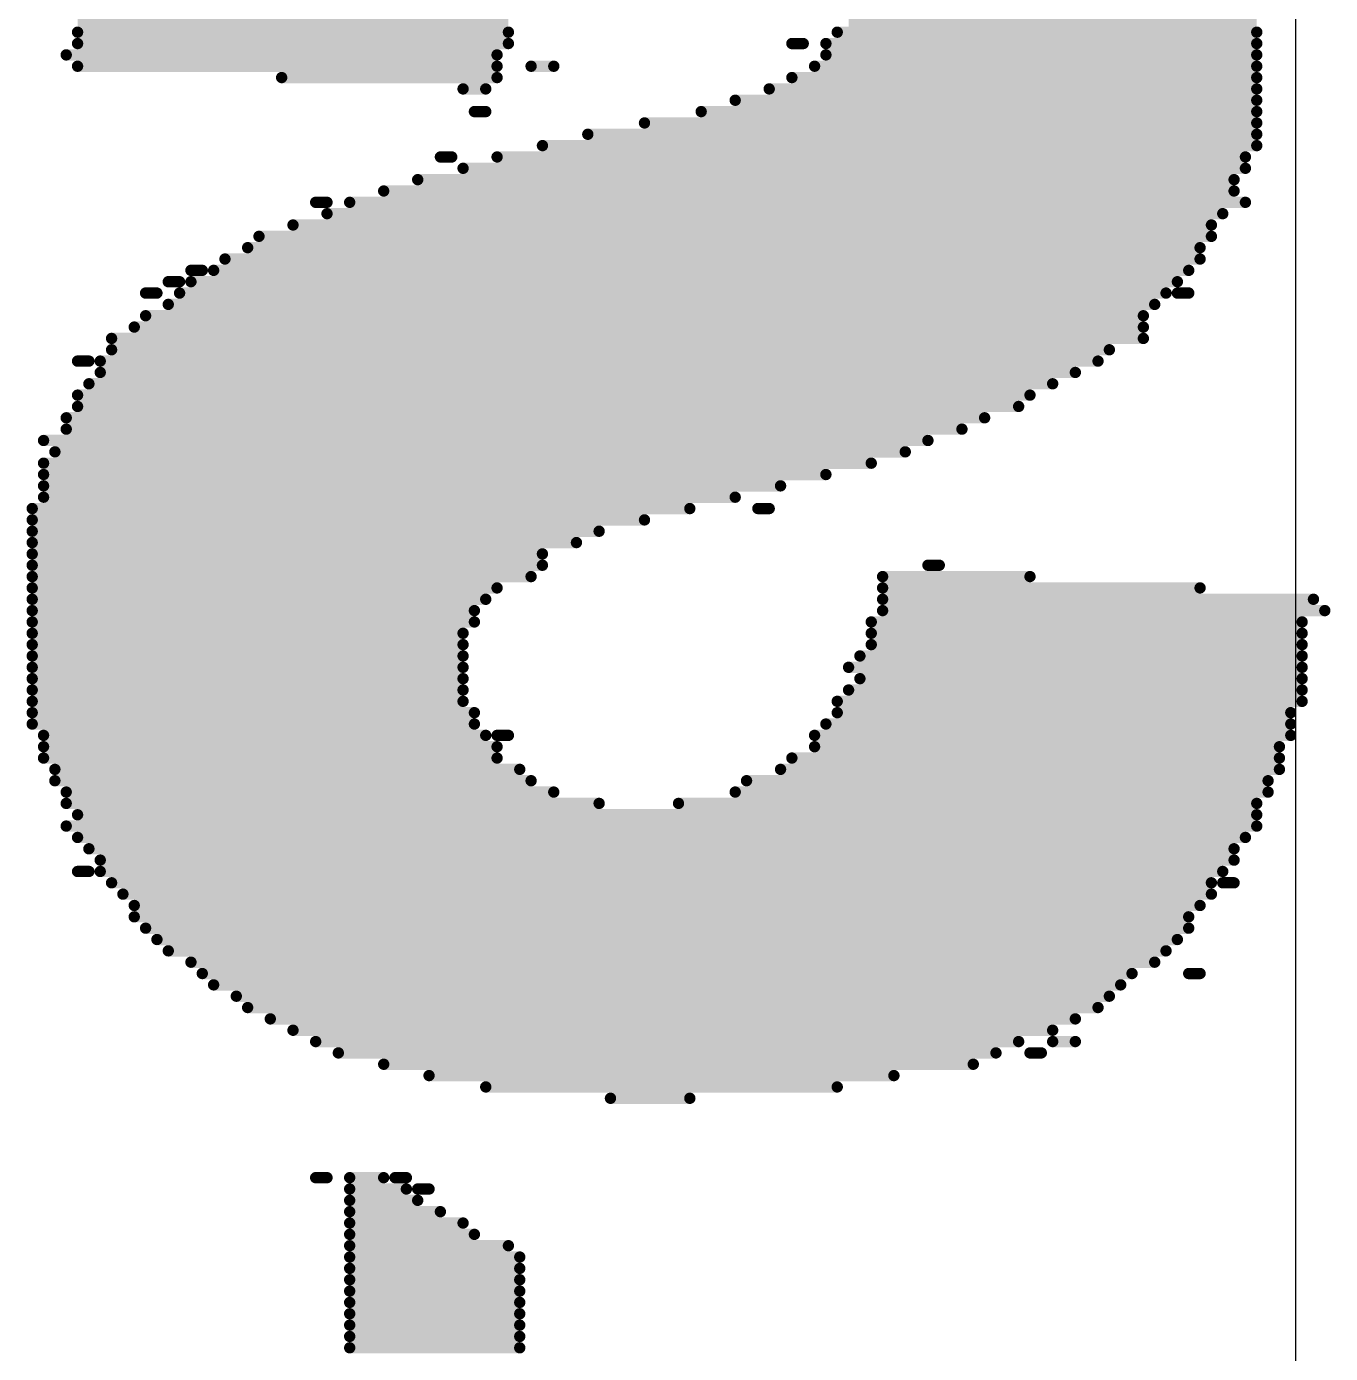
# Model space of a CAD drawing. Header units: inches. Extents: x -5 to 433, y -20 to 71.
# Drawn here: x 5.866 to 8.787, y 51.403 to 54.375 of the extents above; entities that cross this region are included whole.
import ezdxf

# ---------------------------------------------------------------- set-up
doc = ezdxf.new("R2010")
doc.units = ezdxf.units.IN
doc.layers.add('Bottom Overlay', color=54, linetype='Continuous')
doc.layers.add('Top Layer', color=1, linetype='Continuous')

msp = doc.modelspace()

# ---------------------------------------------------------------- linework, layer by layer
at = {"layer": 'Bottom Overlay'}
for points in [[(5.9804, 54.3878, 0.0254, 0.0254, 0), (6.9456, 54.3878, 0.0254, 0.0254, 0)], [(7.7076, 54.3878, 0.0254, 0.0254, 0), (8.622, 54.3878, 0.0254, 0.0254, 0)], [(5.9804, 54.3624, 0.0254, 0.0254, 0), (6.9456, 54.3624, 0.0254, 0.0254, 0)], [(7.6822, 54.3624, 0.0254, 0.0254, 0), (8.622, 54.3624, 0.0254, 0.0254, 0)], [(5.9804, 54.337, 0.0254, 0.0254, 0), (6.9456, 54.337, 0.0254, 0.0254, 0)], [(7.5806, 54.337, 0.0254, 0.0254, 0), (7.606, 54.337, 0.0254, 0.0254, 0)], [(7.6568, 54.337, 0.0254, 0.0254, 0), (8.622, 54.337, 0.0254, 0.0254, 0)], [(5.955, 54.3116, 0.0254, 0.0254, 0), (6.9202, 54.3116, 0.0254, 0.0254, 0)], [(5.9804, 54.2862, 0.0254, 0.0254, 0), (6.9202, 54.2862, 0.0254, 0.0254, 0)], [(6.9964, 54.2862, 0.0254, 0.0254, 0), (7.0472, 54.2862, 0.0254, 0.0254, 0)], [(7.6314, 54.2862, 0.0254, 0.0254, 0), (8.622, 54.2862, 0.0254, 0.0254, 0)], [(7.6568, 54.3116, 0.0254, 0.0254, 0), (8.622, 54.3116, 0.0254, 0.0254, 0)], [(6.4376, 54.2608, 0.0254, 0.0254, 0), (6.9202, 54.2608, 0.0254, 0.0254, 0)], [(7.5806, 54.2608, 0.0254, 0.0254, 0), (8.622, 54.2608, 0.0254, 0.0254, 0)], [(6.844, 54.2354, 0.0254, 0.0254, 0), (6.8948, 54.2354, 0.0254, 0.0254, 0)], [(7.5298, 54.2354, 0.0254, 0.0254, 0), (8.622, 54.2354, 0.0254, 0.0254, 0)], [(7.4536, 54.21, 0.0254, 0.0254, 0), (8.622, 54.21, 0.0254, 0.0254, 0)], [(6.8694, 54.1846, 0.0254, 0.0254, 0), (6.8948, 54.1846, 0.0254, 0.0254, 0)], [(7.3774, 54.1846, 0.0254, 0.0254, 0), (8.622, 54.1846, 0.0254, 0.0254, 0)], [(7.1234, 54.1338, 0.0254, 0.0254, 0), (8.622, 54.1338, 0.0254, 0.0254, 0)], [(7.2504, 54.1592, 0.0254, 0.0254, 0), (8.622, 54.1592, 0.0254, 0.0254, 0)], [(7.0218, 54.1084, 0.0254, 0.0254, 0), (8.622, 54.1084, 0.0254, 0.0254, 0)], [(6.7932, 54.083, 0.0254, 0.0254, 0), (6.8186, 54.083, 0.0254, 0.0254, 0)], [(6.9202, 54.083, 0.0254, 0.0254, 0), (8.5966, 54.083, 0.0254, 0.0254, 0)], [(6.844, 54.0576, 0.0254, 0.0254, 0), (8.5966, 54.0576, 0.0254, 0.0254, 0)], [(6.7424, 54.0322, 0.0254, 0.0254, 0), (8.5712, 54.0322, 0.0254, 0.0254, 0)], [(6.6662, 54.0068, 0.0254, 0.0254, 0), (8.5712, 54.0068, 0.0254, 0.0254, 0)], [(6.5138, 53.9814, 0.0254, 0.0254, 0), (6.5392, 53.9814, 0.0254, 0.0254, 0)], [(6.5392, 53.956, 0.0254, 0.0254, 0), (8.5458, 53.956, 0.0254, 0.0254, 0)], [(6.59, 53.9814, 0.0254, 0.0254, 0), (8.5966, 53.9814, 0.0254, 0.0254, 0)], [(6.463, 53.9306, 0.0254, 0.0254, 0), (8.5204, 53.9306, 0.0254, 0.0254, 0)], [(6.3868, 53.9052, 0.0254, 0.0254, 0), (8.5204, 53.9052, 0.0254, 0.0254, 0)], [(6.3614, 53.8798, 0.0254, 0.0254, 0), (8.495, 53.8798, 0.0254, 0.0254, 0)], [(6.3106, 53.8544, 0.0254, 0.0254, 0), (8.495, 53.8544, 0.0254, 0.0254, 0)], [(6.2344, 53.829, 0.0254, 0.0254, 0), (6.2598, 53.829, 0.0254, 0.0254, 0)], [(6.2852, 53.829, 0.0254, 0.0254, 0), (8.4696, 53.829, 0.0254, 0.0254, 0)], [(6.1328, 53.7782, 0.0254, 0.0254, 0), (6.1582, 53.7782, 0.0254, 0.0254, 0)], [(6.1836, 53.8036, 0.0254, 0.0254, 0), (6.209, 53.8036, 0.0254, 0.0254, 0)], [(6.209, 53.7782, 0.0254, 0.0254, 0), (8.4188, 53.7782, 0.0254, 0.0254, 0)], [(6.2344, 53.8036, 0.0254, 0.0254, 0), (8.4442, 53.8036, 0.0254, 0.0254, 0)], [(8.4442, 53.7782, 0.0254, 0.0254, 0), (8.4696, 53.7782, 0.0254, 0.0254, 0)], [(6.1836, 53.7528, 0.0254, 0.0254, 0), (8.3934, 53.7528, 0.0254, 0.0254, 0)], [(6.1328, 53.7274, 0.0254, 0.0254, 0), (8.368, 53.7274, 0.0254, 0.0254, 0)], [(6.1074, 53.702, 0.0254, 0.0254, 0), (8.368, 53.702, 0.0254, 0.0254, 0)], [(6.0566, 53.6766, 0.0254, 0.0254, 0), (8.368, 53.6766, 0.0254, 0.0254, 0)], [(6.0566, 53.6512, 0.0254, 0.0254, 0), (8.2918, 53.6512, 0.0254, 0.0254, 0)], [(5.9804, 53.6258, 0.0254, 0.0254, 0), (6.0058, 53.6258, 0.0254, 0.0254, 0)], [(6.0312, 53.6258, 0.0254, 0.0254, 0), (8.2664, 53.6258, 0.0254, 0.0254, 0)], [(6.0312, 53.6004, 0.0254, 0.0254, 0), (8.2156, 53.6004, 0.0254, 0.0254, 0)], [(6.0058, 53.575, 0.0254, 0.0254, 0), (8.1648, 53.575, 0.0254, 0.0254, 0)], [(5.9804, 53.5496, 0.0254, 0.0254, 0), (8.114, 53.5496, 0.0254, 0.0254, 0)], [(5.9804, 53.5242, 0.0254, 0.0254, 0), (8.0886, 53.5242, 0.0254, 0.0254, 0)], [(5.955, 53.4988, 0.0254, 0.0254, 0), (8.0124, 53.4988, 0.0254, 0.0254, 0)], [(5.955, 53.4734, 0.0254, 0.0254, 0), (7.9616, 53.4734, 0.0254, 0.0254, 0)], [(5.9042, 53.448, 0.0254, 0.0254, 0), (7.8854, 53.448, 0.0254, 0.0254, 0)], [(5.9296, 53.4226, 0.0254, 0.0254, 0), (7.8346, 53.4226, 0.0254, 0.0254, 0)], [(5.9042, 53.3972, 0.0254, 0.0254, 0), (7.7584, 53.3972, 0.0254, 0.0254, 0)], [(5.9042, 53.3718, 0.0254, 0.0254, 0), (7.6568, 53.3718, 0.0254, 0.0254, 0)], [(5.9042, 53.3464, 0.0254, 0.0254, 0), (7.5552, 53.3464, 0.0254, 0.0254, 0)], [(5.9042, 53.321, 0.0254, 0.0254, 0), (7.4536, 53.321, 0.0254, 0.0254, 0)], [(5.8788, 53.2956, 0.0254, 0.0254, 0), (7.352, 53.2956, 0.0254, 0.0254, 0)], [(7.5044, 53.2956, 0.0254, 0.0254, 0), (7.5298, 53.2956, 0.0254, 0.0254, 0)], [(5.8788, 53.2702, 0.0254, 0.0254, 0), (7.2504, 53.2702, 0.0254, 0.0254, 0)], [(5.8788, 53.2448, 0.0254, 0.0254, 0), (7.1488, 53.2448, 0.0254, 0.0254, 0)], [(5.8788, 53.2194, 0.0254, 0.0254, 0), (7.098, 53.2194, 0.0254, 0.0254, 0)], [(5.8788, 53.194, 0.0254, 0.0254, 0), (7.0218, 53.194, 0.0254, 0.0254, 0)], [(5.8788, 53.1686, 0.0254, 0.0254, 0), (7.0218, 53.1686, 0.0254, 0.0254, 0)], [(7.8854, 53.1686, 0.0254, 0.0254, 0), (7.9108, 53.1686, 0.0254, 0.0254, 0)], [(5.8788, 53.1432, 0.0254, 0.0254, 0), (6.9964, 53.1432, 0.0254, 0.0254, 0)], [(7.7838, 53.1432, 0.0254, 0.0254, 0), (8.114, 53.1432, 0.0254, 0.0254, 0)], [(5.8788, 53.1178, 0.0254, 0.0254, 0), (6.9202, 53.1178, 0.0254, 0.0254, 0)], [(7.7838, 53.1178, 0.0254, 0.0254, 0), (8.495, 53.1178, 0.0254, 0.0254, 0)], [(5.8788, 53.0924, 0.0254, 0.0254, 0), (6.8948, 53.0924, 0.0254, 0.0254, 0)], [(5.8788, 53.067, 0.0254, 0.0254, 0), (6.8694, 53.067, 0.0254, 0.0254, 0)], [(7.7838, 53.0924, 0.0254, 0.0254, 0), (8.749, 53.0924, 0.0254, 0.0254, 0)], [(7.7838, 53.067, 0.0254, 0.0254, 0), (8.7744, 53.067, 0.0254, 0.0254, 0)], [(5.8788, 53.0416, 0.0254, 0.0254, 0), (6.8694, 53.0416, 0.0254, 0.0254, 0)], [(7.7584, 53.0416, 0.0254, 0.0254, 0), (8.7236, 53.0416, 0.0254, 0.0254, 0)], [(5.8788, 53.0162, 0.0254, 0.0254, 0), (6.844, 53.0162, 0.0254, 0.0254, 0)], [(7.7584, 53.0162, 0.0254, 0.0254, 0), (8.7236, 53.0162, 0.0254, 0.0254, 0)], [(5.8788, 52.9908, 0.0254, 0.0254, 0), (6.844, 52.9908, 0.0254, 0.0254, 0)], [(7.7584, 52.9908, 0.0254, 0.0254, 0), (8.7236, 52.9908, 0.0254, 0.0254, 0)], [(5.8788, 52.9654, 0.0254, 0.0254, 0), (6.844, 52.9654, 0.0254, 0.0254, 0)], [(7.733, 52.9654, 0.0254, 0.0254, 0), (8.7236, 52.9654, 0.0254, 0.0254, 0)], [(5.8788, 52.94, 0.0254, 0.0254, 0), (6.844, 52.94, 0.0254, 0.0254, 0)], [(7.7076, 52.94, 0.0254, 0.0254, 0), (8.7236, 52.94, 0.0254, 0.0254, 0)], [(5.8788, 52.9146, 0.0254, 0.0254, 0), (6.844, 52.9146, 0.0254, 0.0254, 0)], [(5.8788, 52.8892, 0.0254, 0.0254, 0), (6.844, 52.8892, 0.0254, 0.0254, 0)], [(7.7076, 52.8892, 0.0254, 0.0254, 0), (8.7236, 52.8892, 0.0254, 0.0254, 0)], [(7.733, 52.9146, 0.0254, 0.0254, 0), (8.7236, 52.9146, 0.0254, 0.0254, 0)], [(5.8788, 52.8638, 0.0254, 0.0254, 0), (6.844, 52.8638, 0.0254, 0.0254, 0)], [(7.6822, 52.8638, 0.0254, 0.0254, 0), (8.7236, 52.8638, 0.0254, 0.0254, 0)], [(5.8788, 52.8384, 0.0254, 0.0254, 0), (6.8694, 52.8384, 0.0254, 0.0254, 0)], [(7.6822, 52.8384, 0.0254, 0.0254, 0), (8.6982, 52.8384, 0.0254, 0.0254, 0)], [(5.8788, 52.813, 0.0254, 0.0254, 0), (6.8694, 52.813, 0.0254, 0.0254, 0)], [(7.6568, 52.813, 0.0254, 0.0254, 0), (8.6982, 52.813, 0.0254, 0.0254, 0)], [(5.9042, 52.7876, 0.0254, 0.0254, 0), (6.8948, 52.7876, 0.0254, 0.0254, 0)], [(6.9202, 52.7876, 0.0254, 0.0254, 0), (6.9456, 52.7876, 0.0254, 0.0254, 0)], [(7.6314, 52.7876, 0.0254, 0.0254, 0), (8.6982, 52.7876, 0.0254, 0.0254, 0)], [(5.9042, 52.7622, 0.0254, 0.0254, 0), (6.9202, 52.7622, 0.0254, 0.0254, 0)], [(5.9042, 52.7368, 0.0254, 0.0254, 0), (6.9202, 52.7368, 0.0254, 0.0254, 0)], [(7.5806, 52.7368, 0.0254, 0.0254, 0), (8.6728, 52.7368, 0.0254, 0.0254, 0)], [(7.6314, 52.7622, 0.0254, 0.0254, 0), (8.6728, 52.7622, 0.0254, 0.0254, 0)], [(5.9296, 52.7114, 0.0254, 0.0254, 0), (6.971, 52.7114, 0.0254, 0.0254, 0)], [(7.5552, 52.7114, 0.0254, 0.0254, 0), (8.6728, 52.7114, 0.0254, 0.0254, 0)], [(5.9296, 52.686, 0.0254, 0.0254, 0), (6.9964, 52.686, 0.0254, 0.0254, 0)], [(7.479, 52.686, 0.0254, 0.0254, 0), (8.6474, 52.686, 0.0254, 0.0254, 0)], [(5.955, 52.6606, 0.0254, 0.0254, 0), (7.0472, 52.6606, 0.0254, 0.0254, 0)], [(7.4536, 52.6606, 0.0254, 0.0254, 0), (8.6474, 52.6606, 0.0254, 0.0254, 0)], [(5.955, 52.6352, 0.0254, 0.0254, 0), (7.1488, 52.6352, 0.0254, 0.0254, 0)], [(7.3266, 52.6352, 0.0254, 0.0254, 0), (8.622, 52.6352, 0.0254, 0.0254, 0)], [(5.9804, 52.6098, 0.0254, 0.0254, 0), (8.622, 52.6098, 0.0254, 0.0254, 0)], [(5.955, 52.5844, 0.0254, 0.0254, 0), (8.622, 52.5844, 0.0254, 0.0254, 0)], [(5.9804, 52.559, 0.0254, 0.0254, 0), (8.5966, 52.559, 0.0254, 0.0254, 0)], [(6.0058, 52.5336, 0.0254, 0.0254, 0), (8.5712, 52.5336, 0.0254, 0.0254, 0)], [(6.0312, 52.5082, 0.0254, 0.0254, 0), (8.5712, 52.5082, 0.0254, 0.0254, 0)], [(5.9804, 52.4828, 0.0254, 0.0254, 0), (6.0058, 52.4828, 0.0254, 0.0254, 0)], [(6.0312, 52.4828, 0.0254, 0.0254, 0), (8.5458, 52.4828, 0.0254, 0.0254, 0)], [(6.0566, 52.4574, 0.0254, 0.0254, 0), (8.5204, 52.4574, 0.0254, 0.0254, 0)], [(8.5458, 52.4574, 0.0254, 0.0254, 0), (8.5712, 52.4574, 0.0254, 0.0254, 0)], [(6.082, 52.432, 0.0254, 0.0254, 0), (8.5204, 52.432, 0.0254, 0.0254, 0)], [(6.1074, 52.4066, 0.0254, 0.0254, 0), (8.495, 52.4066, 0.0254, 0.0254, 0)], [(6.1074, 52.3812, 0.0254, 0.0254, 0), (8.4696, 52.3812, 0.0254, 0.0254, 0)], [(6.1328, 52.3558, 0.0254, 0.0254, 0), (8.4696, 52.3558, 0.0254, 0.0254, 0)], [(6.1582, 52.3304, 0.0254, 0.0254, 0), (8.4442, 52.3304, 0.0254, 0.0254, 0)], [(6.1836, 52.305, 0.0254, 0.0254, 0), (8.4188, 52.305, 0.0254, 0.0254, 0)], [(6.2344, 52.2796, 0.0254, 0.0254, 0), (8.3934, 52.2796, 0.0254, 0.0254, 0)], [(6.2598, 52.2542, 0.0254, 0.0254, 0), (8.3426, 52.2542, 0.0254, 0.0254, 0)], [(8.4696, 52.2542, 0.0254, 0.0254, 0), (8.495, 52.2542, 0.0254, 0.0254, 0)], [(6.2852, 52.2288, 0.0254, 0.0254, 0), (8.3172, 52.2288, 0.0254, 0.0254, 0)], [(6.336, 52.2034, 0.0254, 0.0254, 0), (8.2918, 52.2034, 0.0254, 0.0254, 0)], [(6.3614, 52.178, 0.0254, 0.0254, 0), (8.2664, 52.178, 0.0254, 0.0254, 0)], [(6.4122, 52.1526, 0.0254, 0.0254, 0), (8.2156, 52.1526, 0.0254, 0.0254, 0)], [(6.463, 52.1272, 0.0254, 0.0254, 0), (8.1648, 52.1272, 0.0254, 0.0254, 0)], [(6.5138, 52.1018, 0.0254, 0.0254, 0), (8.0886, 52.1018, 0.0254, 0.0254, 0)], [(8.1648, 52.1018, 0.0254, 0.0254, 0), (8.2156, 52.1018, 0.0254, 0.0254, 0)], [(6.5646, 52.0764, 0.0254, 0.0254, 0), (8.0378, 52.0764, 0.0254, 0.0254, 0)], [(8.114, 52.0764, 0.0254, 0.0254, 0), (8.1394, 52.0764, 0.0254, 0.0254, 0)], [(6.6662, 52.051, 0.0254, 0.0254, 0), (7.987, 52.051, 0.0254, 0.0254, 0)], [(6.7678, 52.0256, 0.0254, 0.0254, 0), (7.8092, 52.0256, 0.0254, 0.0254, 0)], [(6.8948, 52.0002, 0.0254, 0.0254, 0), (7.6822, 52.0002, 0.0254, 0.0254, 0)], [(7.1742, 51.9748, 0.0254, 0.0254, 0), (7.352, 51.9748, 0.0254, 0.0254, 0)], [(6.5138, 51.797, 0.0254, 0.0254, 0), (6.5392, 51.797, 0.0254, 0.0254, 0)], [(6.59, 51.797, 0.0254, 0.0254, 0), (6.6662, 51.797, 0.0254, 0.0254, 0)], [(6.6916, 51.797, 0.0254, 0.0254, 0), (6.717, 51.797, 0.0254, 0.0254, 0)], [(6.59, 51.7716, 0.0254, 0.0254, 0), (6.717, 51.7716, 0.0254, 0.0254, 0)], [(6.7424, 51.7716, 0.0254, 0.0254, 0), (6.7678, 51.7716, 0.0254, 0.0254, 0)], [(6.59, 51.7462, 0.0254, 0.0254, 0), (6.7424, 51.7462, 0.0254, 0.0254, 0)], [(6.59, 51.7208, 0.0254, 0.0254, 0), (6.7932, 51.7208, 0.0254, 0.0254, 0)], [(6.59, 51.6954, 0.0254, 0.0254, 0), (6.844, 51.6954, 0.0254, 0.0254, 0)], [(6.59, 51.67, 0.0254, 0.0254, 0), (6.8694, 51.67, 0.0254, 0.0254, 0)], [(6.59, 51.6446, 0.0254, 0.0254, 0), (6.9456, 51.6446, 0.0254, 0.0254, 0)], [(6.59, 51.6192, 0.0254, 0.0254, 0), (6.971, 51.6192, 0.0254, 0.0254, 0)], [(6.59, 51.5938, 0.0254, 0.0254, 0), (6.971, 51.5938, 0.0254, 0.0254, 0)], [(6.59, 51.5684, 0.0254, 0.0254, 0), (6.971, 51.5684, 0.0254, 0.0254, 0)], [(6.59, 51.543, 0.0254, 0.0254, 0), (6.971, 51.543, 0.0254, 0.0254, 0)], [(6.59, 51.5176, 0.0254, 0.0254, 0), (6.971, 51.5176, 0.0254, 0.0254, 0)], [(6.59, 51.4922, 0.0254, 0.0254, 0), (6.971, 51.4922, 0.0254, 0.0254, 0)], [(6.59, 51.4668, 0.0254, 0.0254, 0), (6.971, 51.4668, 0.0254, 0.0254, 0)], [(6.59, 51.4414, 0.0254, 0.0254, 0), (6.971, 51.4414, 0.0254, 0.0254, 0)], [(6.59, 51.416, 0.0254, 0.0254, 0), (6.971, 51.416, 0.0254, 0.0254, 0)]]:
    msp.add_lwpolyline(points, format="xyseb", dxfattribs=at)
for points in [[(5.9741, 54.3624, 0.0127, 0.0127, 1), (5.9868, 54.3624, 0.0127, 0.0127, 1)], [(6.9393, 54.3624, 0.0127, 0.0127, 1), (6.952, 54.3624, 0.0127, 0.0127, 1)], [(7.6759, 54.3624, 0.0127, 0.0127, 1), (7.6886, 54.3624, 0.0127, 0.0127, 1)], [(8.6157, 54.3624, 0.0127, 0.0127, 1), (8.6284, 54.3624, 0.0127, 0.0127, 1)], [(5.9741, 54.337, 0.0127, 0.0127, 1), (5.9868, 54.337, 0.0127, 0.0127, 1)], [(6.9393, 54.337, 0.0127, 0.0127, 1), (6.952, 54.337, 0.0127, 0.0127, 1)], [(7.5743, 54.337, 0.0127, 0.0127, 1), (7.587, 54.337, 0.0127, 0.0127, 1)], [(7.5997, 54.337, 0.0127, 0.0127, 1), (7.6124, 54.337, 0.0127, 0.0127, 1)], [(7.6505, 54.337, 0.0127, 0.0127, 1), (7.6632, 54.337, 0.0127, 0.0127, 1)], [(8.6157, 54.337, 0.0127, 0.0127, 1), (8.6284, 54.337, 0.0127, 0.0127, 1)], [(5.9487, 54.3116, 0.0127, 0.0127, 1), (5.9614, 54.3116, 0.0127, 0.0127, 1)], [(5.9741, 54.2862, 0.0127, 0.0127, 1), (5.9868, 54.2862, 0.0127, 0.0127, 1)], [(6.9139, 54.3116, 0.0127, 0.0127, 1), (6.9266, 54.3116, 0.0127, 0.0127, 1)], [(6.9139, 54.2862, 0.0127, 0.0127, 1), (6.9266, 54.2862, 0.0127, 0.0127, 1)], [(6.9901, 54.2862, 0.0127, 0.0127, 1), (7.0028, 54.2862, 0.0127, 0.0127, 1)], [(7.0409, 54.2862, 0.0127, 0.0127, 1), (7.0536, 54.2862, 0.0127, 0.0127, 1)], [(7.6251, 54.2862, 0.0127, 0.0127, 1), (7.6378, 54.2862, 0.0127, 0.0127, 1)], [(7.6505, 54.3116, 0.0127, 0.0127, 1), (7.6632, 54.3116, 0.0127, 0.0127, 1)], [(8.6157, 54.3116, 0.0127, 0.0127, 1), (8.6284, 54.3116, 0.0127, 0.0127, 1)], [(8.6157, 54.2862, 0.0127, 0.0127, 1), (8.6284, 54.2862, 0.0127, 0.0127, 1)], [(6.4313, 54.2608, 0.0127, 0.0127, 1), (6.444, 54.2608, 0.0127, 0.0127, 1)], [(6.9139, 54.2608, 0.0127, 0.0127, 1), (6.9266, 54.2608, 0.0127, 0.0127, 1)], [(7.5743, 54.2608, 0.0127, 0.0127, 1), (7.587, 54.2608, 0.0127, 0.0127, 1)], [(8.6157, 54.2608, 0.0127, 0.0127, 1), (8.6284, 54.2608, 0.0127, 0.0127, 1)], [(6.8377, 54.2354, 0.0127, 0.0127, 1), (6.8504, 54.2354, 0.0127, 0.0127, 1)], [(6.8885, 54.2354, 0.0127, 0.0127, 1), (6.9012, 54.2354, 0.0127, 0.0127, 1)], [(7.5235, 54.2354, 0.0127, 0.0127, 1), (7.5362, 54.2354, 0.0127, 0.0127, 1)], [(8.6157, 54.2354, 0.0127, 0.0127, 1), (8.6284, 54.2354, 0.0127, 0.0127, 1)], [(7.4473, 54.21, 0.0127, 0.0127, 1), (7.46, 54.21, 0.0127, 0.0127, 1)], [(8.6157, 54.21, 0.0127, 0.0127, 1), (8.6284, 54.21, 0.0127, 0.0127, 1)], [(6.8631, 54.1846, 0.0127, 0.0127, 1), (6.8758, 54.1846, 0.0127, 0.0127, 1)], [(6.8885, 54.1846, 0.0127, 0.0127, 1), (6.9012, 54.1846, 0.0127, 0.0127, 1)], [(7.3711, 54.1846, 0.0127, 0.0127, 1), (7.3838, 54.1846, 0.0127, 0.0127, 1)], [(8.6157, 54.1846, 0.0127, 0.0127, 1), (8.6284, 54.1846, 0.0127, 0.0127, 1)], [(7.1171, 54.1338, 0.0127, 0.0127, 1), (7.1298, 54.1338, 0.0127, 0.0127, 1)], [(7.2441, 54.1592, 0.0127, 0.0127, 1), (7.2568, 54.1592, 0.0127, 0.0127, 1)], [(8.6157, 54.1592, 0.0127, 0.0127, 1), (8.6284, 54.1592, 0.0127, 0.0127, 1)], [(8.6157, 54.1338, 0.0127, 0.0127, 1), (8.6284, 54.1338, 0.0127, 0.0127, 1)], [(7.0155, 54.1084, 0.0127, 0.0127, 1), (7.0282, 54.1084, 0.0127, 0.0127, 1)], [(8.6157, 54.1084, 0.0127, 0.0127, 1), (8.6284, 54.1084, 0.0127, 0.0127, 1)], [(6.7869, 54.083, 0.0127, 0.0127, 1), (6.7996, 54.083, 0.0127, 0.0127, 1)], [(6.8123, 54.083, 0.0127, 0.0127, 1), (6.825, 54.083, 0.0127, 0.0127, 1)], [(6.9139, 54.083, 0.0127, 0.0127, 1), (6.9266, 54.083, 0.0127, 0.0127, 1)], [(8.5903, 54.083, 0.0127, 0.0127, 1), (8.603, 54.083, 0.0127, 0.0127, 1)], [(6.8377, 54.0576, 0.0127, 0.0127, 1), (6.8504, 54.0576, 0.0127, 0.0127, 1)], [(8.5903, 54.0576, 0.0127, 0.0127, 1), (8.603, 54.0576, 0.0127, 0.0127, 1)], [(6.7361, 54.0322, 0.0127, 0.0127, 1), (6.7488, 54.0322, 0.0127, 0.0127, 1)], [(8.5649, 54.0322, 0.0127, 0.0127, 1), (8.5776, 54.0322, 0.0127, 0.0127, 1)], [(6.6599, 54.0068, 0.0127, 0.0127, 1), (6.6726, 54.0068, 0.0127, 0.0127, 1)], [(8.5649, 54.0068, 0.0127, 0.0127, 1), (8.5776, 54.0068, 0.0127, 0.0127, 1)], [(6.5075, 53.9814, 0.0127, 0.0127, 1), (6.5202, 53.9814, 0.0127, 0.0127, 1)], [(6.5329, 53.9814, 0.0127, 0.0127, 1), (6.5456, 53.9814, 0.0127, 0.0127, 1)], [(6.5329, 53.956, 0.0127, 0.0127, 1), (6.5456, 53.956, 0.0127, 0.0127, 1)], [(6.5837, 53.9814, 0.0127, 0.0127, 1), (6.5964, 53.9814, 0.0127, 0.0127, 1)], [(8.5395, 53.956, 0.0127, 0.0127, 1), (8.5522, 53.956, 0.0127, 0.0127, 1)], [(8.5903, 53.9814, 0.0127, 0.0127, 1), (8.603, 53.9814, 0.0127, 0.0127, 1)], [(6.4567, 53.9306, 0.0127, 0.0127, 1), (6.4694, 53.9306, 0.0127, 0.0127, 1)], [(8.5141, 53.9306, 0.0127, 0.0127, 1), (8.5268, 53.9306, 0.0127, 0.0127, 1)], [(6.3805, 53.9052, 0.0127, 0.0127, 1), (6.3932, 53.9052, 0.0127, 0.0127, 1)], [(8.5141, 53.9052, 0.0127, 0.0127, 1), (8.5268, 53.9052, 0.0127, 0.0127, 1)], [(6.3551, 53.8798, 0.0127, 0.0127, 1), (6.3678, 53.8798, 0.0127, 0.0127, 1)], [(8.4887, 53.8798, 0.0127, 0.0127, 1), (8.5014, 53.8798, 0.0127, 0.0127, 1)], [(6.3043, 53.8544, 0.0127, 0.0127, 1), (6.317, 53.8544, 0.0127, 0.0127, 1)], [(8.4887, 53.8544, 0.0127, 0.0127, 1), (8.5014, 53.8544, 0.0127, 0.0127, 1)], [(6.2281, 53.829, 0.0127, 0.0127, 1), (6.2408, 53.829, 0.0127, 0.0127, 1)], [(6.2535, 53.829, 0.0127, 0.0127, 1), (6.2662, 53.829, 0.0127, 0.0127, 1)], [(6.2789, 53.829, 0.0127, 0.0127, 1), (6.2916, 53.829, 0.0127, 0.0127, 1)], [(8.4633, 53.829, 0.0127, 0.0127, 1), (8.476, 53.829, 0.0127, 0.0127, 1)], [(6.1265, 53.7782, 0.0127, 0.0127, 1), (6.1392, 53.7782, 0.0127, 0.0127, 1)], [(6.1519, 53.7782, 0.0127, 0.0127, 1), (6.1646, 53.7782, 0.0127, 0.0127, 1)], [(6.1773, 53.8036, 0.0127, 0.0127, 1), (6.19, 53.8036, 0.0127, 0.0127, 1)], [(6.2027, 53.8036, 0.0127, 0.0127, 1), (6.2154, 53.8036, 0.0127, 0.0127, 1)], [(6.2027, 53.7782, 0.0127, 0.0127, 1), (6.2154, 53.7782, 0.0127, 0.0127, 1)], [(6.2281, 53.8036, 0.0127, 0.0127, 1), (6.2408, 53.8036, 0.0127, 0.0127, 1)], [(8.4125, 53.7782, 0.0127, 0.0127, 1), (8.4252, 53.7782, 0.0127, 0.0127, 1)], [(8.4379, 53.8036, 0.0127, 0.0127, 1), (8.4506, 53.8036, 0.0127, 0.0127, 1)], [(8.4379, 53.7782, 0.0127, 0.0127, 1), (8.4506, 53.7782, 0.0127, 0.0127, 1)], [(8.4633, 53.7782, 0.0127, 0.0127, 1), (8.476, 53.7782, 0.0127, 0.0127, 1)], [(6.1773, 53.7528, 0.0127, 0.0127, 1), (6.19, 53.7528, 0.0127, 0.0127, 1)], [(8.3871, 53.7528, 0.0127, 0.0127, 1), (8.3998, 53.7528, 0.0127, 0.0127, 1)], [(6.1265, 53.7274, 0.0127, 0.0127, 1), (6.1392, 53.7274, 0.0127, 0.0127, 1)], [(8.3617, 53.7274, 0.0127, 0.0127, 1), (8.3744, 53.7274, 0.0127, 0.0127, 1)], [(6.1011, 53.702, 0.0127, 0.0127, 1), (6.1138, 53.702, 0.0127, 0.0127, 1)], [(8.3617, 53.702, 0.0127, 0.0127, 1), (8.3744, 53.702, 0.0127, 0.0127, 1)], [(6.0503, 53.6766, 0.0127, 0.0127, 1), (6.063, 53.6766, 0.0127, 0.0127, 1)], [(8.3617, 53.6766, 0.0127, 0.0127, 1), (8.3744, 53.6766, 0.0127, 0.0127, 1)], [(6.0503, 53.6512, 0.0127, 0.0127, 1), (6.063, 53.6512, 0.0127, 0.0127, 1)], [(8.2855, 53.6512, 0.0127, 0.0127, 1), (8.2982, 53.6512, 0.0127, 0.0127, 1)], [(5.9741, 53.6258, 0.0127, 0.0127, 1), (5.9868, 53.6258, 0.0127, 0.0127, 1)], [(5.9995, 53.6258, 0.0127, 0.0127, 1), (6.0122, 53.6258, 0.0127, 0.0127, 1)], [(6.0249, 53.6258, 0.0127, 0.0127, 1), (6.0376, 53.6258, 0.0127, 0.0127, 1)], [(6.0249, 53.6004, 0.0127, 0.0127, 1), (6.0376, 53.6004, 0.0127, 0.0127, 1)], [(8.2093, 53.6004, 0.0127, 0.0127, 1), (8.222, 53.6004, 0.0127, 0.0127, 1)], [(8.2601, 53.6258, 0.0127, 0.0127, 1), (8.2728, 53.6258, 0.0127, 0.0127, 1)], [(5.9995, 53.575, 0.0127, 0.0127, 1), (6.0122, 53.575, 0.0127, 0.0127, 1)], [(8.1585, 53.575, 0.0127, 0.0127, 1), (8.1712, 53.575, 0.0127, 0.0127, 1)], [(5.9741, 53.5496, 0.0127, 0.0127, 1), (5.9868, 53.5496, 0.0127, 0.0127, 1)], [(8.1077, 53.5496, 0.0127, 0.0127, 1), (8.1204, 53.5496, 0.0127, 0.0127, 1)], [(5.9741, 53.5242, 0.0127, 0.0127, 1), (5.9868, 53.5242, 0.0127, 0.0127, 1)], [(8.0823, 53.5242, 0.0127, 0.0127, 1), (8.095, 53.5242, 0.0127, 0.0127, 1)], [(5.9487, 53.4988, 0.0127, 0.0127, 1), (5.9614, 53.4988, 0.0127, 0.0127, 1)], [(8.0061, 53.4988, 0.0127, 0.0127, 1), (8.0188, 53.4988, 0.0127, 0.0127, 1)], [(5.9487, 53.4734, 0.0127, 0.0127, 1), (5.9614, 53.4734, 0.0127, 0.0127, 1)], [(7.9553, 53.4734, 0.0127, 0.0127, 1), (7.968, 53.4734, 0.0127, 0.0127, 1)], [(5.8979, 53.448, 0.0127, 0.0127, 1), (5.9106, 53.448, 0.0127, 0.0127, 1)], [(5.9233, 53.4226, 0.0127, 0.0127, 1), (5.936, 53.4226, 0.0127, 0.0127, 1)], [(7.8283, 53.4226, 0.0127, 0.0127, 1), (7.841, 53.4226, 0.0127, 0.0127, 1)], [(7.8791, 53.448, 0.0127, 0.0127, 1), (7.8918, 53.448, 0.0127, 0.0127, 1)], [(5.8979, 53.3972, 0.0127, 0.0127, 1), (5.9106, 53.3972, 0.0127, 0.0127, 1)], [(7.7521, 53.3972, 0.0127, 0.0127, 1), (7.7648, 53.3972, 0.0127, 0.0127, 1)], [(5.8979, 53.3718, 0.0127, 0.0127, 1), (5.9106, 53.3718, 0.0127, 0.0127, 1)], [(7.6505, 53.3718, 0.0127, 0.0127, 1), (7.6632, 53.3718, 0.0127, 0.0127, 1)], [(5.8979, 53.3464, 0.0127, 0.0127, 1), (5.9106, 53.3464, 0.0127, 0.0127, 1)], [(7.5489, 53.3464, 0.0127, 0.0127, 1), (7.5616, 53.3464, 0.0127, 0.0127, 1)], [(5.8979, 53.321, 0.0127, 0.0127, 1), (5.9106, 53.321, 0.0127, 0.0127, 1)], [(7.4473, 53.321, 0.0127, 0.0127, 1), (7.46, 53.321, 0.0127, 0.0127, 1)], [(5.8725, 53.2956, 0.0127, 0.0127, 1), (5.8852, 53.2956, 0.0127, 0.0127, 1)], [(7.3457, 53.2956, 0.0127, 0.0127, 1), (7.3584, 53.2956, 0.0127, 0.0127, 1)], [(7.4981, 53.2956, 0.0127, 0.0127, 1), (7.5108, 53.2956, 0.0127, 0.0127, 1)], [(7.5235, 53.2956, 0.0127, 0.0127, 1), (7.5362, 53.2956, 0.0127, 0.0127, 1)], [(5.8725, 53.2702, 0.0127, 0.0127, 1), (5.8852, 53.2702, 0.0127, 0.0127, 1)], [(5.8725, 53.2448, 0.0127, 0.0127, 1), (5.8852, 53.2448, 0.0127, 0.0127, 1)], [(7.1425, 53.2448, 0.0127, 0.0127, 1), (7.1552, 53.2448, 0.0127, 0.0127, 1)], [(7.2441, 53.2702, 0.0127, 0.0127, 1), (7.2568, 53.2702, 0.0127, 0.0127, 1)], [(5.8725, 53.2194, 0.0127, 0.0127, 1), (5.8852, 53.2194, 0.0127, 0.0127, 1)], [(7.0917, 53.2194, 0.0127, 0.0127, 1), (7.1044, 53.2194, 0.0127, 0.0127, 1)], [(5.8725, 53.194, 0.0127, 0.0127, 1), (5.8852, 53.194, 0.0127, 0.0127, 1)], [(7.0155, 53.194, 0.0127, 0.0127, 1), (7.0282, 53.194, 0.0127, 0.0127, 1)], [(5.8725, 53.1686, 0.0127, 0.0127, 1), (5.8852, 53.1686, 0.0127, 0.0127, 1)], [(7.0155, 53.1686, 0.0127, 0.0127, 1), (7.0282, 53.1686, 0.0127, 0.0127, 1)], [(7.8791, 53.1686, 0.0127, 0.0127, 1), (7.8918, 53.1686, 0.0127, 0.0127, 1)], [(7.9045, 53.1686, 0.0127, 0.0127, 1), (7.9172, 53.1686, 0.0127, 0.0127, 1)], [(5.8725, 53.1432, 0.0127, 0.0127, 1), (5.8852, 53.1432, 0.0127, 0.0127, 1)], [(6.9901, 53.1432, 0.0127, 0.0127, 1), (7.0028, 53.1432, 0.0127, 0.0127, 1)], [(7.7775, 53.1432, 0.0127, 0.0127, 1), (7.7902, 53.1432, 0.0127, 0.0127, 1)], [(8.1077, 53.1432, 0.0127, 0.0127, 1), (8.1204, 53.1432, 0.0127, 0.0127, 1)], [(5.8725, 53.1178, 0.0127, 0.0127, 1), (5.8852, 53.1178, 0.0127, 0.0127, 1)], [(6.9139, 53.1178, 0.0127, 0.0127, 1), (6.9266, 53.1178, 0.0127, 0.0127, 1)], [(7.7775, 53.1178, 0.0127, 0.0127, 1), (7.7902, 53.1178, 0.0127, 0.0127, 1)], [(8.4887, 53.1178, 0.0127, 0.0127, 1), (8.5014, 53.1178, 0.0127, 0.0127, 1)], [(5.8725, 53.0924, 0.0127, 0.0127, 1), (5.8852, 53.0924, 0.0127, 0.0127, 1)], [(5.8725, 53.067, 0.0127, 0.0127, 1), (5.8852, 53.067, 0.0127, 0.0127, 1)], [(6.8631, 53.067, 0.0127, 0.0127, 1), (6.8758, 53.067, 0.0127, 0.0127, 1)], [(6.8885, 53.0924, 0.0127, 0.0127, 1), (6.9012, 53.0924, 0.0127, 0.0127, 1)], [(7.7775, 53.0924, 0.0127, 0.0127, 1), (7.7902, 53.0924, 0.0127, 0.0127, 1)], [(7.7775, 53.067, 0.0127, 0.0127, 1), (7.7902, 53.067, 0.0127, 0.0127, 1)], [(8.7427, 53.0924, 0.0127, 0.0127, 1), (8.7554, 53.0924, 0.0127, 0.0127, 1)], [(8.7681, 53.067, 0.0127, 0.0127, 1), (8.7808, 53.067, 0.0127, 0.0127, 1)], [(5.8725, 53.0416, 0.0127, 0.0127, 1), (5.8852, 53.0416, 0.0127, 0.0127, 1)], [(6.8631, 53.0416, 0.0127, 0.0127, 1), (6.8758, 53.0416, 0.0127, 0.0127, 1)], [(7.7521, 53.0416, 0.0127, 0.0127, 1), (7.7648, 53.0416, 0.0127, 0.0127, 1)], [(8.7173, 53.0416, 0.0127, 0.0127, 1), (8.73, 53.0416, 0.0127, 0.0127, 1)], [(5.8725, 53.0162, 0.0127, 0.0127, 1), (5.8852, 53.0162, 0.0127, 0.0127, 1)], [(6.8377, 53.0162, 0.0127, 0.0127, 1), (6.8504, 53.0162, 0.0127, 0.0127, 1)], [(7.7521, 53.0162, 0.0127, 0.0127, 1), (7.7648, 53.0162, 0.0127, 0.0127, 1)], [(8.7173, 53.0162, 0.0127, 0.0127, 1), (8.73, 53.0162, 0.0127, 0.0127, 1)], [(5.8725, 52.9908, 0.0127, 0.0127, 1), (5.8852, 52.9908, 0.0127, 0.0127, 1)], [(6.8377, 52.9908, 0.0127, 0.0127, 1), (6.8504, 52.9908, 0.0127, 0.0127, 1)], [(7.7521, 52.9908, 0.0127, 0.0127, 1), (7.7648, 52.9908, 0.0127, 0.0127, 1)], [(8.7173, 52.9908, 0.0127, 0.0127, 1), (8.73, 52.9908, 0.0127, 0.0127, 1)], [(5.8725, 52.9654, 0.0127, 0.0127, 1), (5.8852, 52.9654, 0.0127, 0.0127, 1)], [(6.8377, 52.9654, 0.0127, 0.0127, 1), (6.8504, 52.9654, 0.0127, 0.0127, 1)], [(7.7267, 52.9654, 0.0127, 0.0127, 1), (7.7394, 52.9654, 0.0127, 0.0127, 1)], [(8.7173, 52.9654, 0.0127, 0.0127, 1), (8.73, 52.9654, 0.0127, 0.0127, 1)], [(5.8725, 52.94, 0.0127, 0.0127, 1), (5.8852, 52.94, 0.0127, 0.0127, 1)], [(6.8377, 52.94, 0.0127, 0.0127, 1), (6.8504, 52.94, 0.0127, 0.0127, 1)], [(7.7013, 52.94, 0.0127, 0.0127, 1), (7.714, 52.94, 0.0127, 0.0127, 1)], [(8.7173, 52.94, 0.0127, 0.0127, 1), (8.73, 52.94, 0.0127, 0.0127, 1)], [(5.8725, 52.9146, 0.0127, 0.0127, 1), (5.8852, 52.9146, 0.0127, 0.0127, 1)], [(5.8725, 52.8892, 0.0127, 0.0127, 1), (5.8852, 52.8892, 0.0127, 0.0127, 1)], [(6.8377, 52.9146, 0.0127, 0.0127, 1), (6.8504, 52.9146, 0.0127, 0.0127, 1)], [(6.8377, 52.8892, 0.0127, 0.0127, 1), (6.8504, 52.8892, 0.0127, 0.0127, 1)], [(7.7013, 52.8892, 0.0127, 0.0127, 1), (7.714, 52.8892, 0.0127, 0.0127, 1)], [(7.7267, 52.9146, 0.0127, 0.0127, 1), (7.7394, 52.9146, 0.0127, 0.0127, 1)], [(8.7173, 52.9146, 0.0127, 0.0127, 1), (8.73, 52.9146, 0.0127, 0.0127, 1)], [(8.7173, 52.8892, 0.0127, 0.0127, 1), (8.73, 52.8892, 0.0127, 0.0127, 1)], [(5.8725, 52.8638, 0.0127, 0.0127, 1), (5.8852, 52.8638, 0.0127, 0.0127, 1)], [(6.8377, 52.8638, 0.0127, 0.0127, 1), (6.8504, 52.8638, 0.0127, 0.0127, 1)], [(7.6759, 52.8638, 0.0127, 0.0127, 1), (7.6886, 52.8638, 0.0127, 0.0127, 1)], [(8.7173, 52.8638, 0.0127, 0.0127, 1), (8.73, 52.8638, 0.0127, 0.0127, 1)], [(5.8725, 52.8384, 0.0127, 0.0127, 1), (5.8852, 52.8384, 0.0127, 0.0127, 1)], [(6.8631, 52.8384, 0.0127, 0.0127, 1), (6.8758, 52.8384, 0.0127, 0.0127, 1)], [(7.6759, 52.8384, 0.0127, 0.0127, 1), (7.6886, 52.8384, 0.0127, 0.0127, 1)], [(8.6919, 52.8384, 0.0127, 0.0127, 1), (8.7046, 52.8384, 0.0127, 0.0127, 1)], [(5.8725, 52.813, 0.0127, 0.0127, 1), (5.8852, 52.813, 0.0127, 0.0127, 1)], [(6.8631, 52.813, 0.0127, 0.0127, 1), (6.8758, 52.813, 0.0127, 0.0127, 1)], [(7.6505, 52.813, 0.0127, 0.0127, 1), (7.6632, 52.813, 0.0127, 0.0127, 1)], [(8.6919, 52.813, 0.0127, 0.0127, 1), (8.7046, 52.813, 0.0127, 0.0127, 1)], [(5.8979, 52.7876, 0.0127, 0.0127, 1), (5.9106, 52.7876, 0.0127, 0.0127, 1)], [(6.8885, 52.7876, 0.0127, 0.0127, 1), (6.9012, 52.7876, 0.0127, 0.0127, 1)], [(6.9139, 52.7876, 0.0127, 0.0127, 1), (6.9266, 52.7876, 0.0127, 0.0127, 1)], [(6.9393, 52.7876, 0.0127, 0.0127, 1), (6.952, 52.7876, 0.0127, 0.0127, 1)], [(7.6251, 52.7876, 0.0127, 0.0127, 1), (7.6378, 52.7876, 0.0127, 0.0127, 1)], [(8.6919, 52.7876, 0.0127, 0.0127, 1), (8.7046, 52.7876, 0.0127, 0.0127, 1)], [(5.8979, 52.7622, 0.0127, 0.0127, 1), (5.9106, 52.7622, 0.0127, 0.0127, 1)], [(5.8979, 52.7368, 0.0127, 0.0127, 1), (5.9106, 52.7368, 0.0127, 0.0127, 1)], [(6.9139, 52.7622, 0.0127, 0.0127, 1), (6.9266, 52.7622, 0.0127, 0.0127, 1)], [(6.9139, 52.7368, 0.0127, 0.0127, 1), (6.9266, 52.7368, 0.0127, 0.0127, 1)], [(7.5743, 52.7368, 0.0127, 0.0127, 1), (7.587, 52.7368, 0.0127, 0.0127, 1)], [(7.6251, 52.7622, 0.0127, 0.0127, 1), (7.6378, 52.7622, 0.0127, 0.0127, 1)], [(8.6665, 52.7622, 0.0127, 0.0127, 1), (8.6792, 52.7622, 0.0127, 0.0127, 1)], [(8.6665, 52.7368, 0.0127, 0.0127, 1), (8.6792, 52.7368, 0.0127, 0.0127, 1)], [(5.9233, 52.7114, 0.0127, 0.0127, 1), (5.936, 52.7114, 0.0127, 0.0127, 1)], [(6.9647, 52.7114, 0.0127, 0.0127, 1), (6.9774, 52.7114, 0.0127, 0.0127, 1)], [(7.5489, 52.7114, 0.0127, 0.0127, 1), (7.5616, 52.7114, 0.0127, 0.0127, 1)], [(8.6665, 52.7114, 0.0127, 0.0127, 1), (8.6792, 52.7114, 0.0127, 0.0127, 1)], [(5.9233, 52.686, 0.0127, 0.0127, 1), (5.936, 52.686, 0.0127, 0.0127, 1)], [(6.9901, 52.686, 0.0127, 0.0127, 1), (7.0028, 52.686, 0.0127, 0.0127, 1)], [(7.4727, 52.686, 0.0127, 0.0127, 1), (7.4854, 52.686, 0.0127, 0.0127, 1)], [(8.6411, 52.686, 0.0127, 0.0127, 1), (8.6538, 52.686, 0.0127, 0.0127, 1)], [(5.9487, 52.6606, 0.0127, 0.0127, 1), (5.9614, 52.6606, 0.0127, 0.0127, 1)], [(7.0409, 52.6606, 0.0127, 0.0127, 1), (7.0536, 52.6606, 0.0127, 0.0127, 1)], [(7.4473, 52.6606, 0.0127, 0.0127, 1), (7.46, 52.6606, 0.0127, 0.0127, 1)], [(8.6411, 52.6606, 0.0127, 0.0127, 1), (8.6538, 52.6606, 0.0127, 0.0127, 1)], [(5.9487, 52.6352, 0.0127, 0.0127, 1), (5.9614, 52.6352, 0.0127, 0.0127, 1)], [(7.1425, 52.6352, 0.0127, 0.0127, 1), (7.1552, 52.6352, 0.0127, 0.0127, 1)], [(7.3203, 52.6352, 0.0127, 0.0127, 1), (7.333, 52.6352, 0.0127, 0.0127, 1)], [(8.6157, 52.6352, 0.0127, 0.0127, 1), (8.6284, 52.6352, 0.0127, 0.0127, 1)], [(5.9741, 52.6098, 0.0127, 0.0127, 1), (5.9868, 52.6098, 0.0127, 0.0127, 1)], [(8.6157, 52.6098, 0.0127, 0.0127, 1), (8.6284, 52.6098, 0.0127, 0.0127, 1)], [(5.9487, 52.5844, 0.0127, 0.0127, 1), (5.9614, 52.5844, 0.0127, 0.0127, 1)], [(5.9741, 52.559, 0.0127, 0.0127, 1), (5.9868, 52.559, 0.0127, 0.0127, 1)], [(8.5903, 52.559, 0.0127, 0.0127, 1), (8.603, 52.559, 0.0127, 0.0127, 1)], [(8.6157, 52.5844, 0.0127, 0.0127, 1), (8.6284, 52.5844, 0.0127, 0.0127, 1)], [(5.9995, 52.5336, 0.0127, 0.0127, 1), (6.0122, 52.5336, 0.0127, 0.0127, 1)], [(8.5649, 52.5336, 0.0127, 0.0127, 1), (8.5776, 52.5336, 0.0127, 0.0127, 1)], [(6.0249, 52.5082, 0.0127, 0.0127, 1), (6.0376, 52.5082, 0.0127, 0.0127, 1)], [(8.5649, 52.5082, 0.0127, 0.0127, 1), (8.5776, 52.5082, 0.0127, 0.0127, 1)], [(5.9741, 52.4828, 0.0127, 0.0127, 1), (5.9868, 52.4828, 0.0127, 0.0127, 1)], [(5.9995, 52.4828, 0.0127, 0.0127, 1), (6.0122, 52.4828, 0.0127, 0.0127, 1)], [(6.0249, 52.4828, 0.0127, 0.0127, 1), (6.0376, 52.4828, 0.0127, 0.0127, 1)], [(8.5395, 52.4828, 0.0127, 0.0127, 1), (8.5522, 52.4828, 0.0127, 0.0127, 1)], [(6.0503, 52.4574, 0.0127, 0.0127, 1), (6.063, 52.4574, 0.0127, 0.0127, 1)], [(8.5141, 52.4574, 0.0127, 0.0127, 1), (8.5268, 52.4574, 0.0127, 0.0127, 1)], [(8.5395, 52.4574, 0.0127, 0.0127, 1), (8.5522, 52.4574, 0.0127, 0.0127, 1)], [(8.5649, 52.4574, 0.0127, 0.0127, 1), (8.5776, 52.4574, 0.0127, 0.0127, 1)], [(6.0757, 52.432, 0.0127, 0.0127, 1), (6.0884, 52.432, 0.0127, 0.0127, 1)], [(8.5141, 52.432, 0.0127, 0.0127, 1), (8.5268, 52.432, 0.0127, 0.0127, 1)], [(6.1011, 52.4066, 0.0127, 0.0127, 1), (6.1138, 52.4066, 0.0127, 0.0127, 1)], [(6.1011, 52.3812, 0.0127, 0.0127, 1), (6.1138, 52.3812, 0.0127, 0.0127, 1)], [(8.4633, 52.3812, 0.0127, 0.0127, 1), (8.476, 52.3812, 0.0127, 0.0127, 1)], [(8.4887, 52.4066, 0.0127, 0.0127, 1), (8.5014, 52.4066, 0.0127, 0.0127, 1)], [(6.1265, 52.3558, 0.0127, 0.0127, 1), (6.1392, 52.3558, 0.0127, 0.0127, 1)], [(8.4633, 52.3558, 0.0127, 0.0127, 1), (8.476, 52.3558, 0.0127, 0.0127, 1)], [(6.1519, 52.3304, 0.0127, 0.0127, 1), (6.1646, 52.3304, 0.0127, 0.0127, 1)], [(8.4379, 52.3304, 0.0127, 0.0127, 1), (8.4506, 52.3304, 0.0127, 0.0127, 1)], [(6.1773, 52.305, 0.0127, 0.0127, 1), (6.19, 52.305, 0.0127, 0.0127, 1)], [(8.4125, 52.305, 0.0127, 0.0127, 1), (8.4252, 52.305, 0.0127, 0.0127, 1)], [(6.2281, 52.2796, 0.0127, 0.0127, 1), (6.2408, 52.2796, 0.0127, 0.0127, 1)], [(8.3871, 52.2796, 0.0127, 0.0127, 1), (8.3998, 52.2796, 0.0127, 0.0127, 1)], [(6.2535, 52.2542, 0.0127, 0.0127, 1), (6.2662, 52.2542, 0.0127, 0.0127, 1)], [(8.3363, 52.2542, 0.0127, 0.0127, 1), (8.349, 52.2542, 0.0127, 0.0127, 1)], [(8.4633, 52.2542, 0.0127, 0.0127, 1), (8.476, 52.2542, 0.0127, 0.0127, 1)], [(8.4887, 52.2542, 0.0127, 0.0127, 1), (8.5014, 52.2542, 0.0127, 0.0127, 1)], [(6.2789, 52.2288, 0.0127, 0.0127, 1), (6.2916, 52.2288, 0.0127, 0.0127, 1)], [(6.3297, 52.2034, 0.0127, 0.0127, 1), (6.3424, 52.2034, 0.0127, 0.0127, 1)], [(8.2855, 52.2034, 0.0127, 0.0127, 1), (8.2982, 52.2034, 0.0127, 0.0127, 1)], [(8.3109, 52.2288, 0.0127, 0.0127, 1), (8.3236, 52.2288, 0.0127, 0.0127, 1)], [(6.3551, 52.178, 0.0127, 0.0127, 1), (6.3678, 52.178, 0.0127, 0.0127, 1)], [(8.2601, 52.178, 0.0127, 0.0127, 1), (8.2728, 52.178, 0.0127, 0.0127, 1)], [(6.4059, 52.1526, 0.0127, 0.0127, 1), (6.4186, 52.1526, 0.0127, 0.0127, 1)], [(8.2093, 52.1526, 0.0127, 0.0127, 1), (8.222, 52.1526, 0.0127, 0.0127, 1)], [(6.4567, 52.1272, 0.0127, 0.0127, 1), (6.4694, 52.1272, 0.0127, 0.0127, 1)], [(8.1585, 52.1272, 0.0127, 0.0127, 1), (8.1712, 52.1272, 0.0127, 0.0127, 1)], [(6.5075, 52.1018, 0.0127, 0.0127, 1), (6.5202, 52.1018, 0.0127, 0.0127, 1)], [(8.0823, 52.1018, 0.0127, 0.0127, 1), (8.095, 52.1018, 0.0127, 0.0127, 1)], [(8.1585, 52.1018, 0.0127, 0.0127, 1), (8.1712, 52.1018, 0.0127, 0.0127, 1)], [(8.2093, 52.1018, 0.0127, 0.0127, 1), (8.222, 52.1018, 0.0127, 0.0127, 1)], [(6.5583, 52.0764, 0.0127, 0.0127, 1), (6.571, 52.0764, 0.0127, 0.0127, 1)], [(8.0315, 52.0764, 0.0127, 0.0127, 1), (8.0442, 52.0764, 0.0127, 0.0127, 1)], [(8.1077, 52.0764, 0.0127, 0.0127, 1), (8.1204, 52.0764, 0.0127, 0.0127, 1)], [(8.1331, 52.0764, 0.0127, 0.0127, 1), (8.1458, 52.0764, 0.0127, 0.0127, 1)], [(6.6599, 52.051, 0.0127, 0.0127, 1), (6.6726, 52.051, 0.0127, 0.0127, 1)], [(6.7615, 52.0256, 0.0127, 0.0127, 1), (6.7742, 52.0256, 0.0127, 0.0127, 1)], [(7.8029, 52.0256, 0.0127, 0.0127, 1), (7.8156, 52.0256, 0.0127, 0.0127, 1)], [(7.9807, 52.051, 0.0127, 0.0127, 1), (7.9934, 52.051, 0.0127, 0.0127, 1)], [(6.8885, 52.0002, 0.0127, 0.0127, 1), (6.9012, 52.0002, 0.0127, 0.0127, 1)], [(7.6759, 52.0002, 0.0127, 0.0127, 1), (7.6886, 52.0002, 0.0127, 0.0127, 1)], [(7.1679, 51.9748, 0.0127, 0.0127, 1), (7.1806, 51.9748, 0.0127, 0.0127, 1)], [(7.3457, 51.9748, 0.0127, 0.0127, 1), (7.3584, 51.9748, 0.0127, 0.0127, 1)], [(6.5075, 51.797, 0.0127, 0.0127, 1), (6.5202, 51.797, 0.0127, 0.0127, 1)], [(6.5329, 51.797, 0.0127, 0.0127, 1), (6.5456, 51.797, 0.0127, 0.0127, 1)], [(6.5837, 51.797, 0.0127, 0.0127, 1), (6.5964, 51.797, 0.0127, 0.0127, 1)], [(6.6599, 51.797, 0.0127, 0.0127, 1), (6.6726, 51.797, 0.0127, 0.0127, 1)], [(6.6853, 51.797, 0.0127, 0.0127, 1), (6.698, 51.797, 0.0127, 0.0127, 1)], [(6.7107, 51.797, 0.0127, 0.0127, 1), (6.7234, 51.797, 0.0127, 0.0127, 1)], [(6.5837, 51.7716, 0.0127, 0.0127, 1), (6.5964, 51.7716, 0.0127, 0.0127, 1)], [(6.7107, 51.7716, 0.0127, 0.0127, 1), (6.7234, 51.7716, 0.0127, 0.0127, 1)], [(6.7361, 51.7716, 0.0127, 0.0127, 1), (6.7488, 51.7716, 0.0127, 0.0127, 1)], [(6.7615, 51.7716, 0.0127, 0.0127, 1), (6.7742, 51.7716, 0.0127, 0.0127, 1)], [(6.5837, 51.7462, 0.0127, 0.0127, 1), (6.5964, 51.7462, 0.0127, 0.0127, 1)], [(6.7361, 51.7462, 0.0127, 0.0127, 1), (6.7488, 51.7462, 0.0127, 0.0127, 1)], [(6.5837, 51.7208, 0.0127, 0.0127, 1), (6.5964, 51.7208, 0.0127, 0.0127, 1)], [(6.7869, 51.7208, 0.0127, 0.0127, 1), (6.7996, 51.7208, 0.0127, 0.0127, 1)], [(6.5837, 51.6954, 0.0127, 0.0127, 1), (6.5964, 51.6954, 0.0127, 0.0127, 1)], [(6.5837, 51.67, 0.0127, 0.0127, 1), (6.5964, 51.67, 0.0127, 0.0127, 1)], [(6.8377, 51.6954, 0.0127, 0.0127, 1), (6.8504, 51.6954, 0.0127, 0.0127, 1)], [(6.8631, 51.67, 0.0127, 0.0127, 1), (6.8758, 51.67, 0.0127, 0.0127, 1)], [(6.5837, 51.6446, 0.0127, 0.0127, 1), (6.5964, 51.6446, 0.0127, 0.0127, 1)], [(6.9393, 51.6446, 0.0127, 0.0127, 1), (6.952, 51.6446, 0.0127, 0.0127, 1)], [(6.5837, 51.6192, 0.0127, 0.0127, 1), (6.5964, 51.6192, 0.0127, 0.0127, 1)], [(6.9647, 51.6192, 0.0127, 0.0127, 1), (6.9774, 51.6192, 0.0127, 0.0127, 1)], [(6.5837, 51.5938, 0.0127, 0.0127, 1), (6.5964, 51.5938, 0.0127, 0.0127, 1)], [(6.9647, 51.5938, 0.0127, 0.0127, 1), (6.9774, 51.5938, 0.0127, 0.0127, 1)], [(6.5837, 51.5684, 0.0127, 0.0127, 1), (6.5964, 51.5684, 0.0127, 0.0127, 1)], [(6.9647, 51.5684, 0.0127, 0.0127, 1), (6.9774, 51.5684, 0.0127, 0.0127, 1)], [(6.5837, 51.543, 0.0127, 0.0127, 1), (6.5964, 51.543, 0.0127, 0.0127, 1)], [(6.9647, 51.543, 0.0127, 0.0127, 1), (6.9774, 51.543, 0.0127, 0.0127, 1)], [(6.5837, 51.5176, 0.0127, 0.0127, 1), (6.5964, 51.5176, 0.0127, 0.0127, 1)], [(6.5837, 51.4922, 0.0127, 0.0127, 1), (6.5964, 51.4922, 0.0127, 0.0127, 1)], [(6.9647, 51.5176, 0.0127, 0.0127, 1), (6.9774, 51.5176, 0.0127, 0.0127, 1)], [(6.9647, 51.4922, 0.0127, 0.0127, 1), (6.9774, 51.4922, 0.0127, 0.0127, 1)], [(6.5837, 51.4668, 0.0127, 0.0127, 1), (6.5964, 51.4668, 0.0127, 0.0127, 1)], [(6.9647, 51.4668, 0.0127, 0.0127, 1), (6.9774, 51.4668, 0.0127, 0.0127, 1)], [(6.5837, 51.4414, 0.0127, 0.0127, 1), (6.5964, 51.4414, 0.0127, 0.0127, 1)], [(6.9647, 51.4414, 0.0127, 0.0127, 1), (6.9774, 51.4414, 0.0127, 0.0127, 1)], [(6.5837, 51.416, 0.0127, 0.0127, 1), (6.5964, 51.416, 0.0127, 0.0127, 1)], [(6.9647, 51.416, 0.0127, 0.0127, 1), (6.9774, 51.416, 0.0127, 0.0127, 1)]]:
    msp.add_lwpolyline(points, format="xyseb", close=True, dxfattribs=at)
at = {"layer": 'Top Layer'}
msp.add_line((8.7087, 55.4228), (8.7087, -10.9982), dxfattribs=at)

doc.saveas('drawing.dxf')
